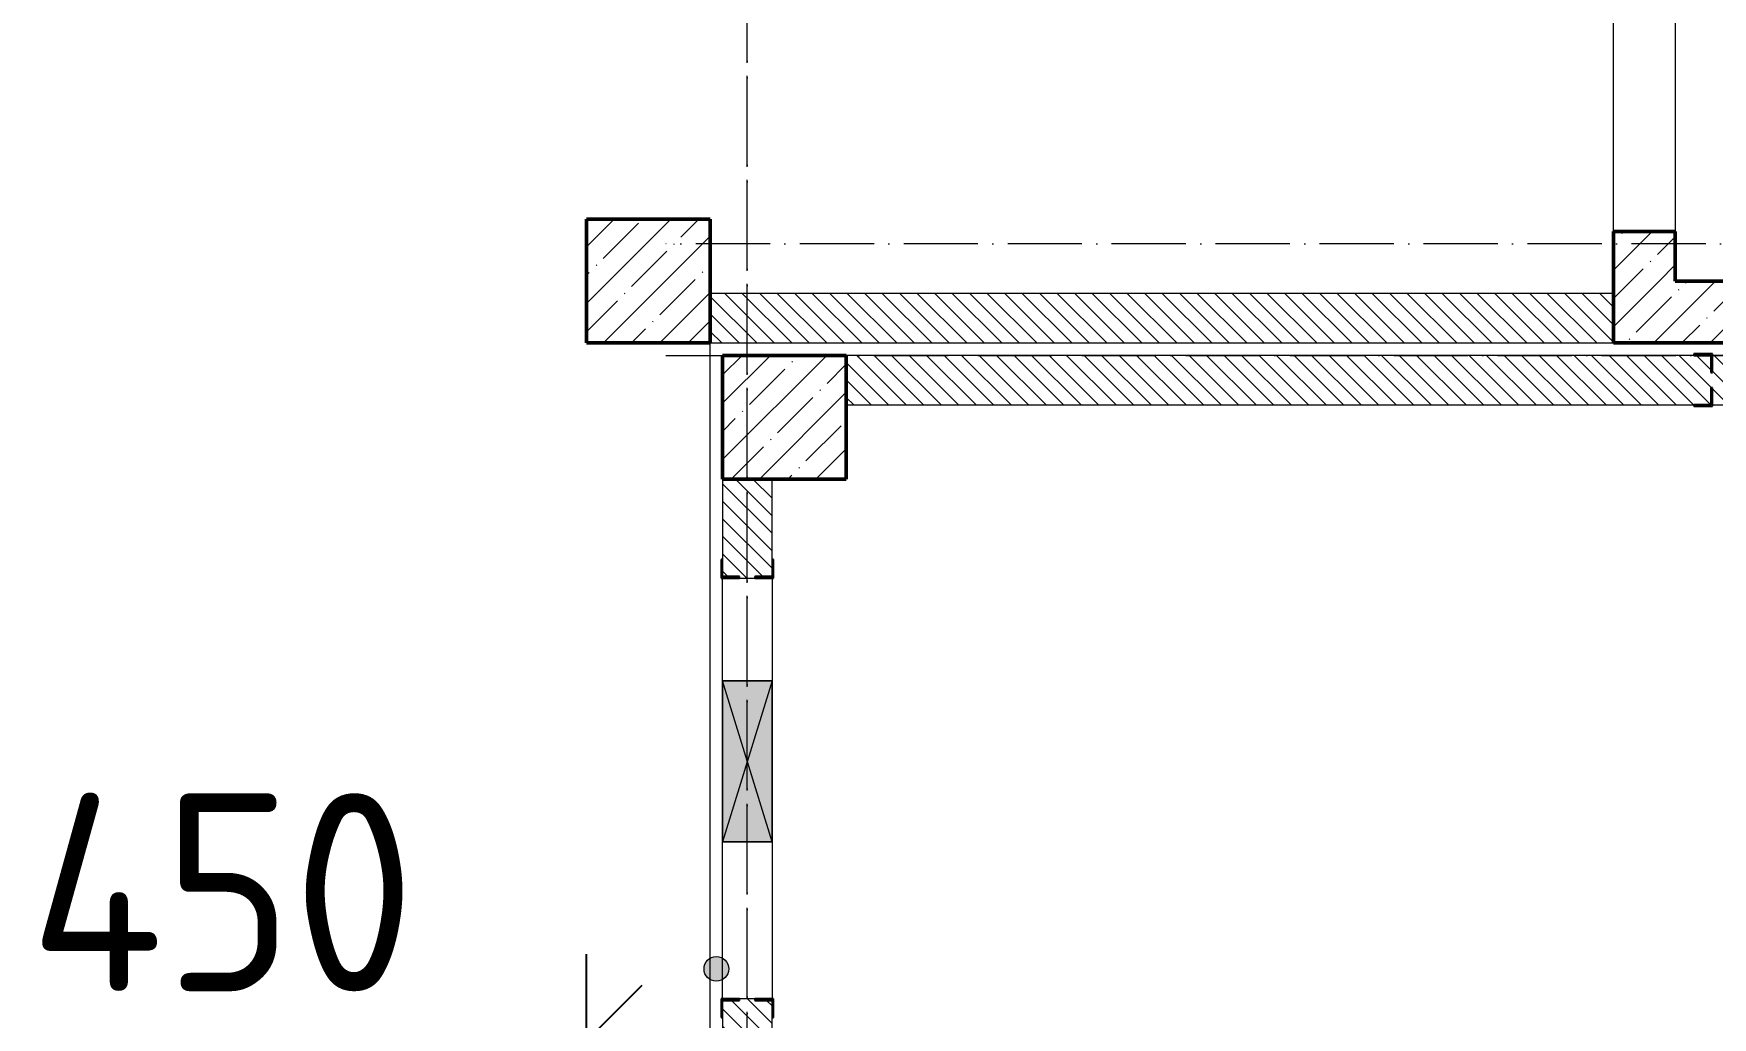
# Model space of a CAD drawing. Header units: millimetres. Extents: x 2294 to 908349, y -83289 to 219220.
# Drawn here: x 256049 to 262834, y 50131 to 54106 of the extents above; entities that cross this region are included whole.
import ezdxf

# ---------------------------------------------------------------- set-up
doc = ezdxf.new("R2010")
doc.units = ezdxf.units.MM
doc.linetypes.add('50_200_ШТРИХ_1Т_ш5_п1_п1_', pattern=[700, 500, -100, 0, -100])
for name, color, linetype, lineweight in [('A-DETL-GENF-OTLN', 7, 'Continuous', 9), ('A-FLOR-____-OTLN', 7, 'Continuous', 9), ('A-GENM-____-MCUT', 7, 'Continuous', 25), ('A-GENM-____-OTLN-1', 7, 'Continuous', 25), ('A-GLAZ-____-OTLN', 7, 'Continuous', 9), ('A-WALL-____-MCUT', 7, 'Continuous', 13), ('A-WALL-____-MCUT-1', 7, 'Continuous', 9), ('A-WALL-____-MCUT-2', 7, 'Continuous', 50), ('A-WALL-____-MCUT-3', 7, 'Continuous', 9), ('A-WALL-____-OTLN', 7, 'Continuous', 9), ('A-WALL-____-PATT-1', 7, 'Continuous', 9), ('G-____-____-TEXT', 7, 'Continuous', 9), ('I-WALL-____-OTLN', 7, 'Continuous', 9), ('S-COLS-____-MCUT', 7, 'Continuous', 50), ('S-COLS-____-OTLN', 7, 'Continuous', 9), ('S-GRID-____-OTLN-1', 7, '50_200_ШТРИХ_1Т_ш5_п1_п1_', 9)]:
    doc.layers.add(name, color=color, linetype=linetype, lineweight=lineweight)
doc.styles.add('СПДС', font='isocpeur.ttf', dxfattribs={"width": 0.9})
doc.dimstyles.new('Размера А3', dxfattribs={"dimtxt": 800, "dimasz": 450, "dimexe": 350, "dimexo": 100, "dimgap": 200, "dimtad": 1, "dimdec": 0, "dimrnd": 10, "dimzin": 0, "dimdsep": 46, "dimtxsty": 'СПДС', "dimblk": 'ARROWHEAD_6', "dimcen": 1, "dimclrd": 5, "dimclre": 5, "dimclrt": 5, "dimazin": 0, "dimtfac": 1, "dimtdec": 0, "dimtmove": 2, "dimatfit": 3, "dimfxl": 1, "dimtolj": 1, "dimtzin": 0, "dimarcsym": 0})
pattern_1 = [(135, (165583.507, 6025.276), (-35.35534, -35.35534), [])]
pattern_2 = [(45, (-93500, -46531.04), (-114.04925, 114.04925), []), (45, (-93385.95, -46531.04), (-114.04925, 114.04925), [201.613, -40.323, 3.353, -36.97])]
pattern_3 = [(45, (-92950, -47081.04), (-114.04925, 114.04925), []), (45, (-92835.95, -47081.04), (-114.04925, 114.04925), [201.613, -40.323, 3.353, -36.97])]
pattern_4 = [(45, (165583.5, 6025.28), (-114.04925, 114.04925), []), (45, (165697.56, 6025.28), (-114.04925, 114.04925), [201.612, -40.322, 3.353, -36.97])]

# ---------------------------------------------------------------- blocks, each defined once
blk = doc.blocks.new('3osi')
at = {"layer": 'S-GRID-____-OTLN-1', "color": 251, "ltscale": 0.6, "true_color": 0x636466}
for p, q in [((258933.5, 46006.3), (258933.5, 96918.1)), ((258933.5, 1542.7), (258933.5, 55906.2)), ((269527.9, 53256.3), (258604.8, 53256.3)), ((269527.9, 53256.3), (258604.8, 53256.3)), ((258604.8, 52806.3), (269657.9, 52806.3)), ((258604.8, 52806.3), (269657.9, 52806.3))]:
    blk.add_line(p, q, dxfattribs=at)
blk = doc.blocks.new('BSC_Колонна _Прямоугольная - 500х500-V115-АР1_План отверстий 3 этажа в осях 1-64_Ю-ЯЯ')
at = {"layer": 'S-COLS-____-OTLN'}
h = blk.add_hatch(dxfattribs=at)
h.set_pattern_fill('FP_120', color=256, style=0, pattern_type=2)
h.set_pattern_definition(pattern_2)
h.paths.add_polyline_path([(-250, -250), (250, -250), (250, 250), (-250, 250)], flags=0)
at = {"layer": 'S-COLS-____-MCUT'}
for p, q in [((250, 250), (-250, 250)), ((-250, 250), (-250, -250)), ((250, -250), (250, 250)), ((-250, -250), (250, -250))]:
    blk.add_line(p, q, dxfattribs=at)
blk = doc.blocks.new('BSC_Колонна _Прямоугольная - 500х500-V123-АР1_План отверстий 3 этажа в осях 1-64_Ю-ЯЯ')
at = {"layer": 'S-COLS-____-OTLN'}
h = blk.add_hatch(dxfattribs=at)
h.set_pattern_fill('FP_128', color=256, style=0, pattern_type=2)
h.set_pattern_definition(pattern_3)
h.paths.add_polyline_path([(-250, -250), (250, -250), (250, 250), (-250, 250)], flags=0)
at = {"layer": 'S-COLS-____-MCUT'}
for p, q in [((250, 250), (-250, 250)), ((-250, 250), (-250, -250)), ((250, -250), (250, 250)), ((-250, -250), (250, -250))]:
    blk.add_line(p, q, dxfattribs=at)
blk = doc.blocks.new('Фахверк_СКБ_Уголок - 200_3550-28267367-АР1_План отверстий 3 этажа в осях 1-64_Ю-ЯЯ')
at = {"layer": 'A-GENM-____-MCUT'}
for p, q in [((200, 156), (125, 156)), ((125, 156), (125, 81)), ((131, 81), (131, 150)), ((131, 150), (200, 150)), ((200, 150), (200, 156)), ((125, 81), (131, 81)), ((131, 19), (125, 19)), ((125, 19), (125, -56)), ((131, -50), (131, 19)), ((125, -56), (200, -56)), ((200, -50), (131, -50)), ((200, -56), (200, -50))]:
    blk.add_line(p, q, dxfattribs=at)
blk = doc.blocks.new('Фахверк_СКБ_Уголок - 200_3960-28268576-АР1_План отверстий 3 этажа в осях 1-64_Ю-ЯЯ')
at = {"layer": 'A-GENM-____-MCUT'}
for p, q in [((200, 156), (125, 156)), ((125, 156), (125, 81)), ((131, 81), (131, 150)), ((131, 150), (200, 150)), ((200, 150), (200, 156)), ((125, 81), (131, 81)), ((131, 19), (125, 19)), ((125, 19), (125, -56)), ((131, -50), (131, 19)), ((125, -56), (200, -56)), ((200, -50), (131, -50)), ((200, -56), (200, -50))]:
    blk.add_line(p, q, dxfattribs=at)
blk = doc.blocks.new('AR_Отверстие прямоугольное _в стене_ - AR_Отверстие прямоугольное _в стене__ОВ-36945931-АР1_План отверстий 3 этажа в осях 1-64_Ю-ЯЯ')
at = {"layer": 'A-GLAZ-____-OTLN'}
blk.add_hatch(color=256, dxfattribs=at).paths.add_polyline_path([(325, 100), (-325, 100), (-325, -100), (325, -100)], flags=0)
at = {"layer": 'A-DETL-GENF-OTLN'}
for p, q in [((-325, -100), (-325, 100)), ((-325, 100), (325, 100)), ((325, 100), (-325, -100)), ((-325, 100), (325, -100)), ((325, 100), (-325, 100)), ((-325, 100), (-325, -100)), ((325, 100), (325, -100)), ((325, -100), (325, 100)), ((325, -100), (-325, -100)), ((-325, -100), (325, -100))]:
    blk.add_line(p, q, dxfattribs=at)
blk = doc.blocks.new('BSC_Колонна _Прямоугольная - 500х500-V139-АР1_План отверстий 3 этажа в осях 1-64_А-ГГ')
at = {"layer": 'S-COLS-____-OTLN'}
h = blk.add_hatch(dxfattribs=at)
h.set_pattern_fill('FP_162', color=256, style=0, pattern_type=2)
h.set_pattern_definition(pattern_2)
h.paths.add_polyline_path([(-250, -250), (250, -250), (250, 250), (-250, 250)], flags=0)
at = {"layer": 'S-COLS-____-MCUT'}
for p, q in [((250, 250), (-250, 250)), ((-250, 250), (-250, -250)), ((250, -250), (250, 250)), ((-250, -250), (250, -250))]:
    blk.add_line(p, q, dxfattribs=at)
blk = doc.blocks.new('BSC_Колонна _Прямоугольная - 500х500-V147-АР1_План отверстий 3 этажа в осях 1-64_А-ГГ')
at = {"layer": 'S-COLS-____-OTLN'}
h = blk.add_hatch(dxfattribs=at)
h.set_pattern_fill('FP_170', color=256, style=0, pattern_type=2)
h.set_pattern_definition(pattern_3)
h.paths.add_polyline_path([(-250, -250), (250, -250), (250, 250), (-250, 250)], flags=0)
at = {"layer": 'S-COLS-____-MCUT'}
for p, q in [((250, 250), (-250, 250)), ((-250, 250), (-250, -250)), ((250, -250), (250, 250)), ((-250, -250), (250, -250))]:
    blk.add_line(p, q, dxfattribs=at)
blk = doc.blocks.new('Фахверк_СКБ_Уголок - 200_3550-28267367-АР1_План отверстий 3 этажа в осях 1-64_А-ГГ')
at = {"layer": 'A-GENM-____-MCUT'}
for p, q in [((200, 156), (125, 156)), ((125, 156), (125, 81)), ((131, 81), (131, 150)), ((131, 150), (200, 150)), ((200, 150), (200, 156)), ((125, 81), (131, 81)), ((131, 19), (125, 19)), ((125, 19), (125, -56)), ((131, -50), (131, 19)), ((125, -56), (200, -56)), ((200, -50), (131, -50)), ((200, -56), (200, -50))]:
    blk.add_line(p, q, dxfattribs=at)
blk = doc.blocks.new('Фахверк_СКБ_Уголок - 200_3960-28268576-АР1_План отверстий 3 этажа в осях 1-64_А-ГГ')
at = {"layer": 'A-GENM-____-MCUT'}
for p, q in [((200, 156), (125, 156)), ((125, 156), (125, 81)), ((131, 81), (131, 150)), ((131, 150), (200, 150)), ((200, 150), (200, 156)), ((125, 81), (131, 81)), ((131, 19), (125, 19)), ((125, 19), (125, -56)), ((131, -50), (131, 19)), ((125, -56), (200, -56)), ((200, -50), (131, -50)), ((200, -56), (200, -50))]:
    blk.add_line(p, q, dxfattribs=at)
blk = doc.blocks.new('AR_Отверстие прямоугольное _в стене_ - AR_Отверстие прямоугольное _в стене__ОВ-36945931-АР1_План отверстий 3 этажа в осях 1-64_А-ГГ')
at = {"layer": 'A-GLAZ-____-OTLN'}
blk.add_hatch(color=256, dxfattribs=at).paths.add_polyline_path([(325, 100), (-325, 100), (-325, -100), (325, -100)], flags=0)
at = {"layer": 'A-DETL-GENF-OTLN'}
for p, q in [((-325, -100), (-325, 100)), ((-325, 100), (325, 100)), ((325, 100), (-325, -100)), ((-325, 100), (325, -100)), ((325, 100), (-325, 100)), ((-325, 100), (-325, -100)), ((325, 100), (325, -100)), ((325, -100), (325, 100)), ((325, -100), (-325, -100)), ((-325, -100), (325, -100))]:
    blk.add_line(p, q, dxfattribs=at)
blk = doc.blocks.new('3floor')
at = {"layer": 'A-WALL-____-PATT-1'}
h = blk.add_hatch(dxfattribs=at)
h.set_pattern_fill('FP_12', color=256, style=0, pattern_type=2)
h.set_pattern_definition(pattern_4)
h.paths.add_polyline_path([(262433.5, 53106.3), (262683.5, 53106.3), (262683.5, 53306.3), (262433.5, 53306.3)], flags=0)
h.paths.add_polyline_path([(262683.5, 54906.3), (262683.5, 55756.3), (262433.5, 55756.3), (262433.5, 54906.3)], flags=0)
h = blk.add_hatch(dxfattribs=at)
h.set_pattern_fill('FP_38', color=256, style=0, pattern_type=2)
h.set_pattern_definition(pattern_4)
h.paths.add_polyline_path([(262683.5, 53106.3), (262683.5, 53306.3), (262433.5, 53306.3), (262433.5, 53106.3)], flags=0)
h = blk.add_hatch(dxfattribs=at)
h.set_pattern_fill('FP_9', color=256, style=0, pattern_type=2)
h.set_pattern_definition(pattern_1)
h.paths.add_polyline_path([(262433.5, 52856.3), (262433.5, 53056.3), (258783.5, 53056.3), (258783.5, 52856.3), (261012.6, 52856.3)], flags=0)
h = blk.add_hatch(dxfattribs=at)
h.set_pattern_fill('FP_6', color=256, style=0, pattern_type=2)
h.set_pattern_definition(pattern_1)
h.paths.add_polyline_path([(262433.5, 52856.3), (262433.5, 53056.3), (258783.5, 53056.3), (258783.5, 52856.3), (261012.9, 52856.3)], flags=0)
h = blk.add_hatch(dxfattribs=at)
h.set_pattern_fill('FP_12', color=256, style=0, pattern_type=2)
h.set_pattern_definition(pattern_4)
h.paths.add_polyline_path([(266833.5, 52856.3), (266833.5, 53106.3), (262433.5, 53106.3), (262433.5, 52856.3), (266314.9, 52856.3)], flags=0)
h = blk.add_hatch(dxfattribs=at)
h.set_pattern_fill('FP_38', color=256, style=0, pattern_type=2)
h.set_pattern_definition(pattern_4)
h.paths.add_polyline_path([(266833.5, 52856.3), (266833.5, 53106.3), (262433.5, 53106.3), (262433.5, 52856.3), (266315.3, 52856.3)], flags=0)
h = blk.add_hatch(dxfattribs=at)
h.set_pattern_fill('FP_9', color=256, style=0, pattern_type=2)
h.set_pattern_definition(pattern_1)
h.paths.add_polyline_path([(266333.5, 52606.3), (266333.5, 52806.3), (262833.5, 52806.3), (262833.5, 52737.3), (262827.5, 52737.3), (262827.5, 52806.3), (259333.5, 52806.3), (259333.5, 52606.3), (262827.5, 52606.3), (262827.5, 52675.3), (262833.5, 52675.3), (262833.5, 52606.3), (266314.9, 52606.3)], flags=0)
h = blk.add_hatch(dxfattribs=at)
h.set_pattern_fill('FP_6', color=256, style=0, pattern_type=2)
h.set_pattern_definition(pattern_1)
h.paths.add_polyline_path([(266333.5, 52606.3), (266333.5, 52806.3), (262833.5, 52806.3), (262833.5, 52737.3), (262827.5, 52737.3), (262827.5, 52806.3), (259333.5, 52806.3), (259333.5, 52606.3), (262827.5, 52606.3), (262827.5, 52675.3), (262833.5, 52675.3), (262833.5, 52606.3), (266315.3, 52606.3)], flags=0)
h = blk.add_hatch(dxfattribs=at)
h.set_pattern_fill('FP_9', color=256, style=0, pattern_type=2)
h.set_pattern_definition(pattern_1)
h.paths.add_polyline_path([(258833.5, 48956.3), (259033.5, 48956.3), (259033.5, 49556.3), (258833.5, 49556.3), (258833.5, 49525.6)], flags=0)
h.paths.add_polyline_path([(258902.5, 49956.3), (258964.5, 49956.3), (258964.5, 49962.3), (259033.5, 49962.3), (259032.5, 50200.3), (258964.5, 50200.3), (258964.5, 50206.3), (258902.5, 50206.3), (258902.5, 50200.3), (258833.5, 50200.3), (258833.5, 49962.3), (258902.5, 49962.3)], flags=0)
h.paths.add_polyline_path([(258902.5, 51906.3), (258964.5, 51906.3), (258964.5, 51912.3), (259033.5, 51912.3), (259033.5, 52306.3), (258833.5, 52306.3), (258833.5, 51912.3), (258902.5, 51912.3)], flags=0)
h = blk.add_hatch(dxfattribs=at)
h.set_pattern_fill('FP_6', color=256, style=0, pattern_type=2)
h.set_pattern_definition(pattern_1)
h.paths.add_polyline_path([(258833.5, 48956.3), (259033.5, 48956.3), (259033.5, 49556.3), (258833.5, 49556.3)], flags=0)
h.paths.add_polyline_path([(258964.5, 49956.3), (258964.5, 49962.3), (259033.5, 49962.3), (259032.5, 50200.3), (258964.5, 50200.3), (258964.5, 50206.3), (258902.5, 50206.3), (258902.5, 50200.3), (258833.5, 50200.3), (258833.5, 49962.3), (258902.5, 49962.3), (258902.5, 49956.3)], flags=0)
h.paths.add_polyline_path([(258964.5, 51906.3), (258964.5, 51912.3), (259033.5, 51912.3), (259033.5, 52306.3), (258833.5, 52306.3), (258833.5, 51912.3), (258902.5, 51912.3), (258902.5, 51906.3)], flags=0)
at = {"layer": 'G-____-____-TEXT'}
h = blk.add_hatch(color=256, dxfattribs=at)
edge = h.paths.add_edge_path(flags=0)
edge.add_arc((258808.5, 50327.5), 50, 0, 360)
h = blk.add_hatch(color=256, dxfattribs=at)
edge = h.paths.add_edge_path(flags=0)
edge.add_arc((258808.5, 50327.5), 50, 0, 360)
at = {"layer": 'A-FLOR-____-OTLN'}
blk.add_line((258783.5, 49506.3), (258783.5, 52856.3), dxfattribs=at)
blk.add_line((258783.5, 49506.3), (258783.5, 52856.3), dxfattribs=at)
at = {"layer": 'A-WALL-____-MCUT'}
for p, q in [((262433.5, 53056.3), (258783.5, 53056.3)), ((258783.5, 52856.3), (262433.5, 52856.3)), ((262758.5, 52806.3), (259333.5, 52806.3)), ((266333.5, 52806.3), (262833.5, 52806.3)), ((259333.5, 52606.3), (262758.5, 52606.3)), ((262833.5, 52606.3), (266333.5, 52606.3)), ((258833.5, 52306.3), (258833.5, 51981.3)), ((259033.5, 51981.3), (259033.5, 52306.3)), ((258902.5, 51906.3), (258964.5, 51906.3)), ((258964.5, 50206.3), (258902.5, 50206.3)), ((258833.5, 50131.3), (258833.5, 50031.3)), ((259033.5, 50031.3), (259033.5, 50131.3))]:
    blk.add_line(p, q, dxfattribs=at)
at = {"layer": 'A-WALL-____-MCUT-1'}
for p, q in [((262433.5, 53306.3), (262433.5, 52856.3)), ((262683.5, 53106.3), (262683.5, 53306.3)), ((266833.5, 53106.3), (262683.5, 53106.3)), ((262433.5, 52856.3), (266833.5, 52856.3))]:
    blk.add_line(p, q, dxfattribs=at)
at = {"layer": 'A-WALL-____-MCUT-2'}
for p, q in [((262683.5, 53306.3), (262433.5, 53306.3)), ((262433.5, 53306.3), (262433.5, 52856.3)), ((262683.5, 53106.3), (262683.5, 53306.3)), ((266833.5, 53106.3), (262683.5, 53106.3)), ((262433.5, 52856.3), (266833.5, 52856.3))]:
    blk.add_line(p, q, dxfattribs=at)
at = {"layer": 'A-WALL-____-MCUT-3'}
for p, q in [((262433.5, 53056.3), (258783.5, 53056.3)), ((258783.5, 52856.3), (262433.5, 52856.3)), ((262758.5, 52806.3), (259333.5, 52806.3)), ((259333.5, 52606.3), (262758.5, 52606.3)), ((258833.5, 52306.3), (258833.5, 51981.3)), ((259033.5, 51981.3), (259033.5, 52306.3)), ((258902.5, 51906.3), (258964.5, 51906.3)), ((258964.5, 50206.3), (258902.5, 50206.3)), ((258833.5, 50131.3), (258833.5, 50031.3)), ((259033.5, 50031.3), (259033.5, 50131.3))]:
    blk.add_line(p, q, dxfattribs=at)
at = {"layer": 'A-WALL-____-OTLN'}
for p, q in [((262433.5, 53306.3), (262433.5, 54906.3)), ((262683.5, 54906.3), (262683.5, 53306.3))]:
    blk.add_line(p, q, dxfattribs=at)
at = {"layer": 'G-____-____-TEXT'}
blk.add_circle((258808.5, 50327.5), 50, dxfattribs=at)
blk.add_circle((258808.5, 50327.5), 50, dxfattribs=at)
at = {"layer": 'I-WALL-____-OTLN'}
for p, q in [((258833.5, 51491.3), (258833.5, 51906.3)), ((258833.5, 51491.3), (258833.5, 51906.3)), ((259033.5, 51906.3), (259033.5, 51491.3)), ((259033.5, 51906.3), (259033.5, 51491.3)), ((258833.5, 50206.3), (258833.5, 50841.3)), ((258833.5, 50206.3), (258833.5, 50841.3)), ((259033.5, 50841.3), (259033.5, 50206.3)), ((259033.5, 50841.3), (259033.5, 50206.3))]:
    blk.add_line(p, q, dxfattribs=at)
at = {"layer": 'A-GENM-____-OTLN-1'}
for name, p, rotation in [('Фахверк_СКБ_Уголок - 200_3550-28267367-АР1_План отверстий 3 этажа в осях 1-64_Ю-ЯЯ', (262958.5, 52756.3), 180), ('Фахверк_СКБ_Уголок - 200_3550-28267367-АР1_План отверстий 3 этажа в осях 1-64_А-ГГ', (262958.5, 52756.3), 180), ('Фахверк_СКБ_Уголок - 200_3960-28268576-АР1_План отверстий 3 этажа в осях 1-64_Ю-ЯЯ', (258983.5, 51781.3), 89.9999999999999), ('Фахверк_СКБ_Уголок - 200_3960-28268576-АР1_План отверстий 3 этажа в осях 1-64_А-ГГ', (258983.5, 51781.3), 89.9999999999999), ('Фахверк_СКБ_Уголок - 200_3960-28268576-АР1_План отверстий 3 этажа в осях 1-64_Ю-ЯЯ', (258883.5, 50331.3), 269.9999999999999), ('Фахверк_СКБ_Уголок - 200_3960-28268576-АР1_План отверстий 3 этажа в осях 1-64_А-ГГ', (258883.5, 50331.3), 269.9999999999999)]:
    blk.add_blockref(name, p, dxfattribs=dict(at, rotation=rotation))
at = {"layer": 'A-GLAZ-____-OTLN', "rotation": 269.9999999999999}
for name in ['AR_Отверстие прямоугольное _в стене_ - AR_Отверстие прямоугольное _в стене__ОВ-36945931-АР1_План отверстий 3 этажа в осях 1-64_Ю-ЯЯ', 'AR_Отверстие прямоугольное _в стене_ - AR_Отверстие прямоугольное _в стене__ОВ-36945931-АР1_План отверстий 3 этажа в осях 1-64_А-ГГ']:
    blk.add_blockref(name, (258933.5, 51166.3), dxfattribs=at)
at = {"layer": 'S-COLS-____-OTLN'}
for name, p in [('BSC_Колонна _Прямоугольная - 500х500-V123-АР1_План отверстий 3 этажа в осях 1-64_Ю-ЯЯ', (258533.5, 53106.3)), ('BSC_Колонна _Прямоугольная - 500х500-V147-АР1_План отверстий 3 этажа в осях 1-64_А-ГГ', (258533.5, 53106.3)), ('BSC_Колонна _Прямоугольная - 500х500-V115-АР1_План отверстий 3 этажа в осях 1-64_Ю-ЯЯ', (259083.5, 52556.3)), ('BSC_Колонна _Прямоугольная - 500х500-V139-АР1_План отверстий 3 этажа в осях 1-64_А-ГГ', (259083.5, 52556.3))]:
    blk.add_blockref(name, p, dxfattribs=at)
blk = doc.blocks.new('ARROWHEAD_6')
at = {"color": 0, "linetype": 'Continuous'}
for p, q in [((-0.5, -0.5), (0.5, 0.5)), ((0, 0), (-1, 0))]:
    blk.add_line(p, q, dxfattribs=at)
blk = doc.blocks.new('*D2452')
at = {"color": 5, "lineweight": -2, "transparency": 16777216}
for p, q in [((254833.5, 49106.3), (254833.5, 50387)), ((258283.5, 49106.3), (258283.5, 50387)), ((255283.5, 50037), (257833.5, 50037))]:
    blk.add_line(p, q, dxfattribs=at)
at = {"layer": 'Defpoints', "color": 0, "transparency": 16777216}
for p in [(258283.5, 50037), (254833.5, 49006.3), (258283.5, 49006.3)]:
    blk.add_point(p, dxfattribs=at)
at = {"color": 5, "lineweight": -2, "transparency": 16777216, "xscale": 450, "yscale": 450, "zscale": 450, "rotation": 180}
blk.add_blockref('ARROWHEAD_6', (254833.5, 50037), dxfattribs=at)
at = {"color": 5, "lineweight": -2, "transparency": 16777216, "xscale": 450, "yscale": 450, "zscale": 450}
blk.add_blockref('ARROWHEAD_6', (258283.5, 50037), dxfattribs=at)
at = {"color": 5, "transparency": 16777216, "insert": (256558.5, 50637), "char_height": 800, "attachment_point": 5, "style": 'СПДС'}
blk.add_mtext('\\A1;3450', dxfattribs=at)

msp = doc.modelspace()

# ---------------------------------------------------------------- block references
for name in ['3osi', '3floor']:
    msp.add_blockref(name, (0, 0))

# ---------------------------------------------------------------- dimensions: what is measured, and where the dimension line sits
at = {"color": 5}
dim = msp.add_linear_dim(base=(258283.5, 50037), p1=(254833.5, 49006.3), p2=(258283.5, 49006.3), dimstyle='Размера А3', dxfattribs=at)
dim.commit()
dim.dimension.update_dxf_attribs({"geometry": '*D2452', "text_midpoint": (256558.5, 50637)})

doc.saveas('drawing.dxf')
